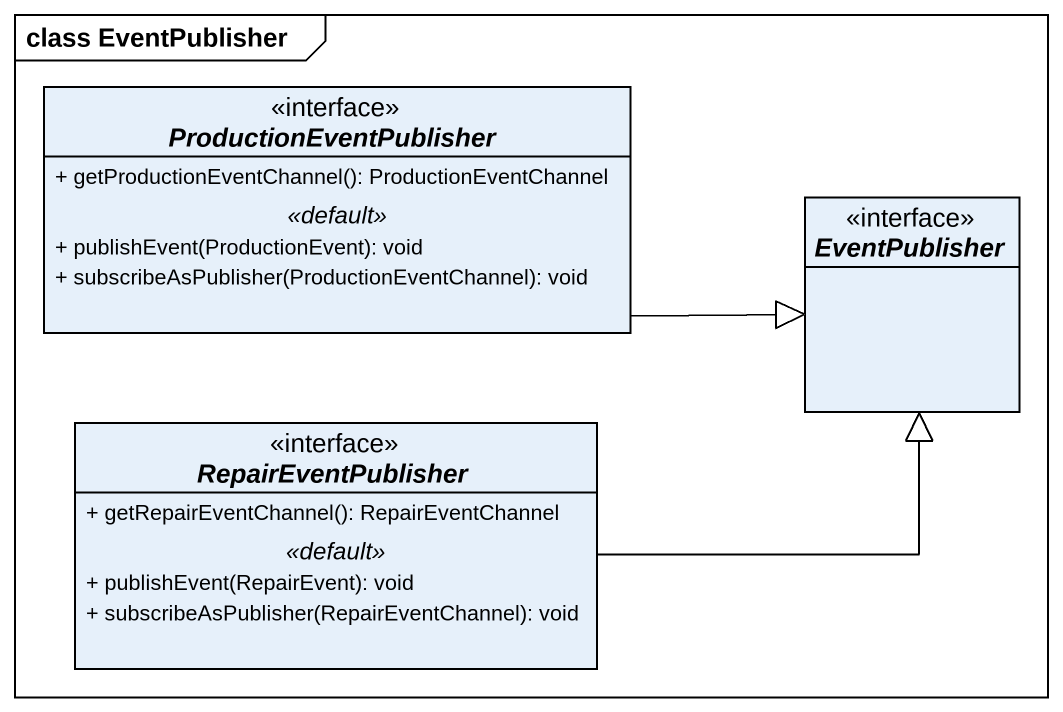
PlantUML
@startuml
mainframe class EventPublisher
hide circle
hide empty members
skinparam classAttributeIconSize 0
interface ProductionEventPublisher {
  + getProductionEventChannel(): ProductionEventChannel
  .. <<default>> ..
  + publishEvent(ProductionEvent): void
  + subscribeAsPublisher(ProductionEventChannel): void
}
interface EventPublisher <<interface>>
interface RepairEventPublisher <<interface>> {
  + getRepairEventChannel(): RepairEventChannel
  .. <<default>> ..
  + publishEvent(RepairEvent): void
  + subscribeAsPublisher(RepairEventChannel): void
}
ProductionEventPublisher -right-|> EventPublisher
RepairEventPublisher -right-|> EventPublisher
@enduml
